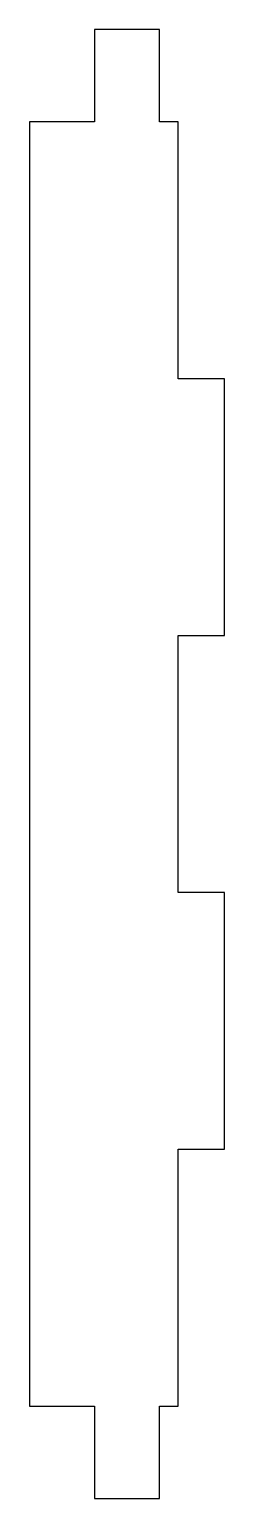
# Model space of a CAD drawing. Header units: millimetres. Extents: x -4.8 to 7.8, y -89.4 to 6.
import ezdxf

# ---------------------------------------------------------------- set-up
doc = ezdxf.new("R2010")
doc.units = ezdxf.units.MM
doc.layers.get('0').update_dxf_attribs({"linetype": 'CONTINUOUS'})

msp = doc.modelspace()

# ---------------------------------------------------------------- linework, layer by layer
msp.add_lwpolyline([(7.825, -16.67), (4.825, -16.67), (4.825, 0), (3.608, 0), (3.608, 6), (-0.608, 6), (-0.608, 0), (-4.825, 0), (-4.825, -83.35), (-0.608, -83.35), (-0.608, -89.35), (3.608, -89.35), (3.608, -83.35), (4.825, -83.35), (4.825, -66.68), (7.825, -66.68), (7.825, -50.01), (4.825, -50.01), (4.825, -33.34), (7.825, -33.34)], close=True)

doc.saveas('drawing.dxf')
